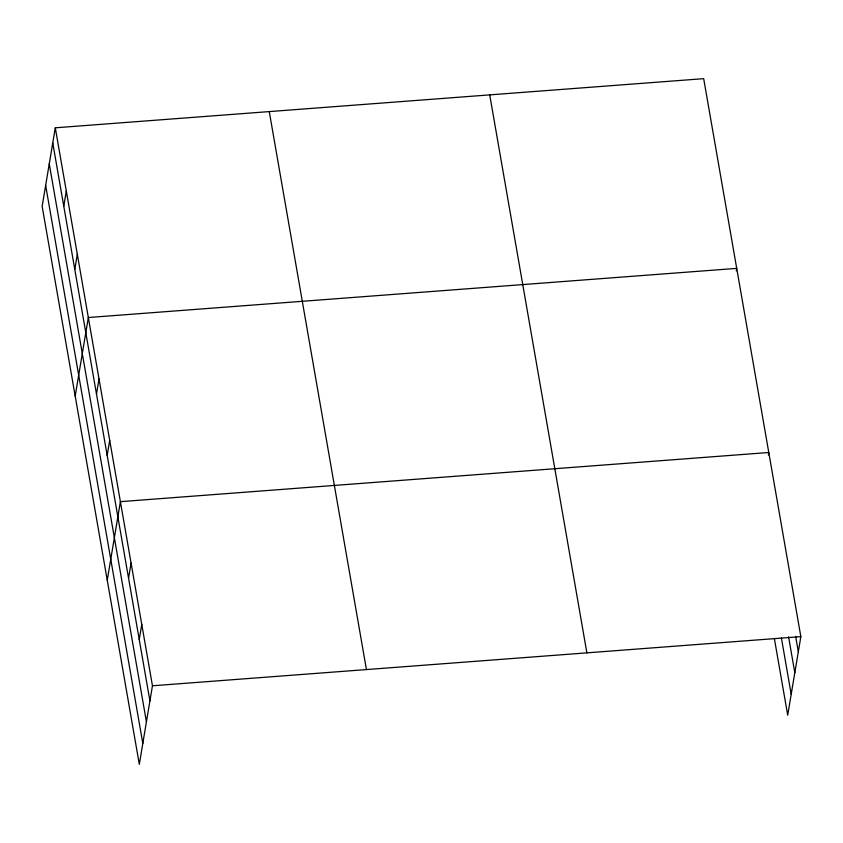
<?xml version="1.0" encoding="UTF-8"?>
<svg xmlns="http://www.w3.org/2000/svg" width="843" height="843" viewBox="0 0 843 843"><rect width="100%" height="100%" fill="white"/><g stroke="black" fill="none" stroke-linecap="round" stroke-linejoin="round"><path stroke-width="1.26" d="M55.29 127.809L42.15 206.366L139.316 764.338L152.457 685.791L55.29 127.809L703.684 78.662L800.85 636.634L787.71 715.191L774.348 638.467M63.773 206.166L66.312 191.045M74.785 269.402L77.324 254.28M75.185 396.073L88.336 317.526L736.719 268.369L736.297 270.888M96.492 394.018L99.021 378.897M107.177 455.399L109.706 440.278M107.251 580.205L120.401 501.659L768.784 452.501L768.363 455.02M128.558 578.15L131.087 563.029M139.243 639.531L141.772 624.41M152.457 685.791L800.85 636.634M795.644 636.412L798.321 651.755M788.584 636.886L794.812 672.693M781.408 637.993L791.208 694.253M489.72 94.88L586.886 652.861M269.265 111.592L366.431 669.563M52.761 142.931L149.928 700.912M49.263 163.858L146.429 721.84M45.648 185.428L142.815 743.41"/></g></svg>
